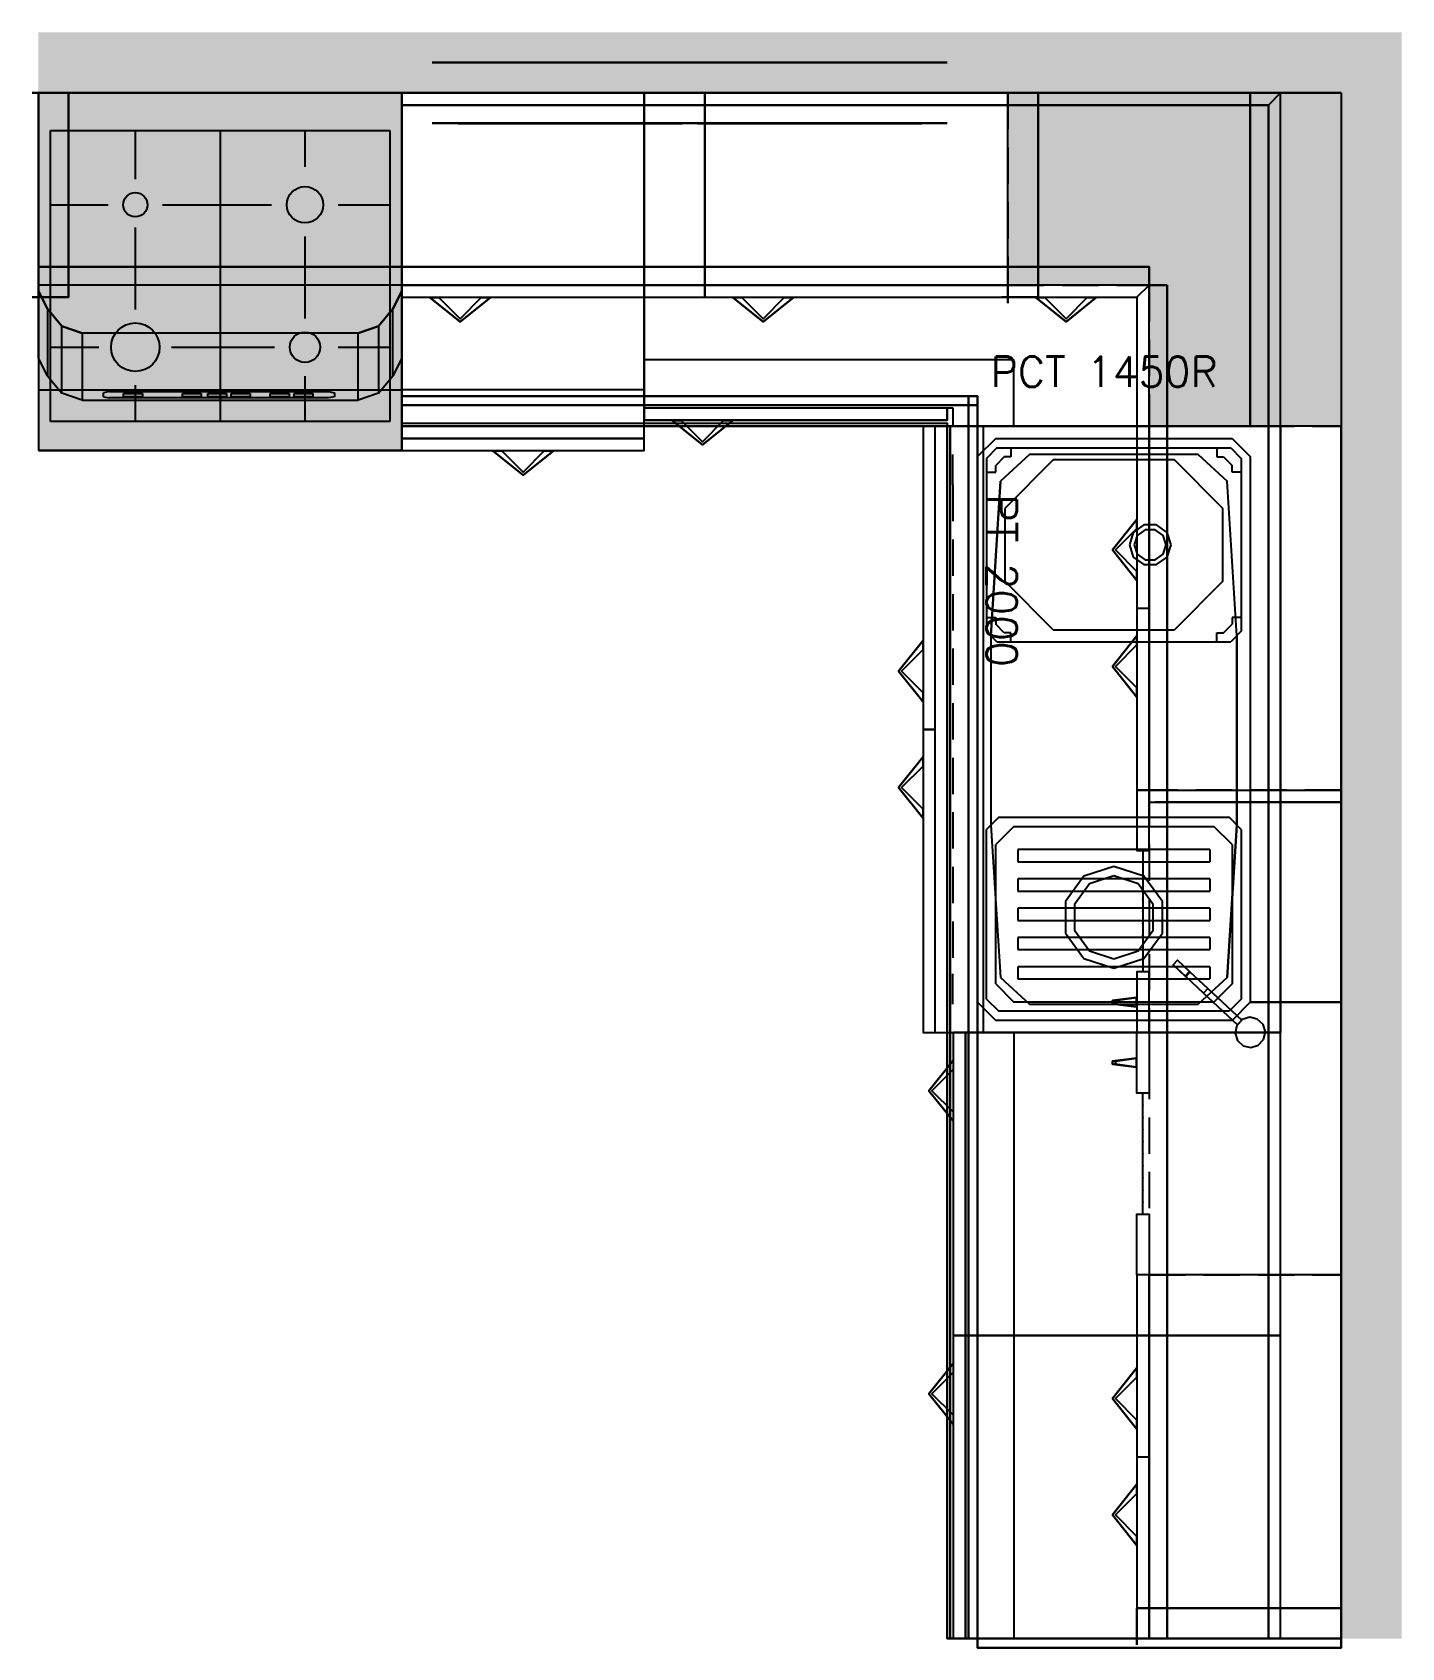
# Model space of a CAD drawing. Extents: x 2376 to 4636, y -7203 to -4538.
import ezdxf
from ezdxf.enums import TextEntityAlignment as Align

# ---------------------------------------------------------------- set-up
doc = ezdxf.new("R2010")
doc.units = 0
doc.header["$LTSCALE"] = 30
doc.header["$MEASUREMENT"] = 0
doc.linetypes.add('DASHED', pattern=[3, 2, -1])
doc.layers.get('0').update_dxf_attribs({"linetype": 'CONTINUOUS'})
for name, color, linetype in [('BASE', 4, 'CONTINUOUS'), ('ORANGE', 10, 'CONTINUOUS'), ('SCOVER', 7, 'DASHED'), ('SINK', 7, 'CONTINUOUS'), ('TCODE', 7, 'CONTINUOUS'), ('WALL', 3, 'CONTINUOUS'), ('WCOVER', 3, 'DASHED'), ('WT', 2, 'CONTINUOUS'), ('YIMA', 4, 'CONTINUOUS'), ('ZCYAN', 4, 'CONTINUOUS'), ('ZHANDLED', 1, 'CONTINUOUS'), ('ZHANDLEU', 1, 'CONTINUOUS'), ('ZMAGENTA', 6, 'CONTINUOUS'), ('ZRED', 1, 'CONTINUOUS'), ('ZWALL', 7, 'CONTINUOUS'), ('ZWINDOW', 12, 'CONTINUOUS')]:
    doc.layers.add(name, color=color, linetype=linetype)
doc.styles.add('DTXT5', font='SIMPLEX', dxfattribs={"height": 50})

# ---------------------------------------------------------------- blocks, each defined once
blk = doc.blocks.new('XP06085F')
at = {"layer": 'BASE'}
for p, q in [((0, 0), (0, -490)), ((600, -490), (600, 0)), ((0, -490), (600, -490))]:
    blk.add_line(p, q, dxfattribs=at)
at = {"layer": 'BASE', "color": 2}
for p, q in [((0, 0, 160), (0, -590, 160)), ((600, -590, 160), (600, 0, 160)), ((0, -590, 160), (600, -590, 160))]:
    blk.add_line(p, q, dxfattribs=at)
at = {"layer": 'BASE', "extrusion": (0, -1, -1.83772e-16)}
for p, q in [((600, -590, 650), (0, -590, 650)), ((600, -590, 710), (0, -590, 710)), ((100, -590, 260), (100, -590, 560)), ((500, -590, 260), (100, -590, 260)), ((100, -590, 560), (500, -590, 560)), ((500, -590, 560), (500, -590, 260))]:
    blk.add_line(p, q, dxfattribs=at)
at = {"layer": 'BASE', "extrusion": (-1.89478e-16, -1, 0)}
for p, q in [((0, -590, 820), (0, -590, 770)), ((600, -590, 820), (600, -590, 770))]:
    blk.add_line(p, q, dxfattribs=at)
at = {"layer": 'BASE', "color": 2, "extrusion": (-1.08027e-16, 0.911108, 0.412168)}
blk.add_trace([(-600, 1386.8, 323), (-600, 786.8, 323), (0, 1386.8, 323), (0, 786.8, 323)], dxfattribs=at)
at = {"layer": 'BASE', "extrusion": (0, -1, -1.83772e-16)}
blk.add_trace([(40, 690, 590), (40, 670, 590), (560, 690, 590), (560, 670, 590)], dxfattribs=at)
at = {"layer": 'ORANGE'}
for p, q in [((20, -542, 850), (20, -62, 850)), ((20, -62, 850), (580, -62, 850)), ((160, -62, 850), (160, -142, 850)), ((300, -62, 850), (300, -542, 850)), ((440, -62, 850), (440, -122, 850)), ((580, -62, 850), (580, -542, 850)), ((20, -184.5, 850), (115, -184.5, 850)), ((205, -184.5, 850), (385, -184.5, 850)), ((495, -184.5, 850), (580, -184.5, 850)), ((160, -222, 850), (160, -357, 850)), ((440, -237, 850), (440, -372, 850)), ((20, -419.5, 850), (100, -419.5, 850)), ((220, -419.5, 850), (390, -419.5, 850)), ((495, -419.5, 850), (580, -419.5, 850)), ((440, -467, 850), (440, -542, 850)), ((160, -482, 850), (160, -542, 850)), ((580, -542, 850), (20, -542, 850))]:
    blk.add_line(p, q, dxfattribs=at)
at = {"layer": 'ORANGE', "color": 7, "extrusion": (0, -1, 0), "elevation": 590}
for points in [[(85.7, 795), (68, 787.7), (60.7, 770), (68, 752.3), (85.7, 745), (103.4, 752.3), (110.7, 770), (103.4, 787.7)], [(171.4, 795), (153.8, 787.7), (146.4, 770), (153.8, 752.3), (171.4, 745), (189.1, 752.3), (196.4, 770), (189.1, 787.7)], [(257.1, 795), (239.5, 787.7), (232.1, 770), (239.5, 752.3), (257.1, 745), (274.8, 752.3), (282.1, 770), (274.8, 787.7)], [(342.9, 795), (325.2, 787.7), (317.9, 770), (325.2, 752.3), (342.9, 745), (360.5, 752.3), (367.9, 770), (360.5, 787.7)], [(428.6, 795), (410.9, 787.7), (403.6, 770), (410.9, 752.3), (428.6, 745), (446.2, 752.3), (453.6, 770), (446.2, 787.7)], [(514.3, 795), (496.6, 787.7), (489.3, 770), (496.6, 752.3), (514.3, 745), (532, 752.3), (539.3, 770), (532, 787.7)]]:
    blk.add_lwpolyline(points, close=True, dxfattribs=at)
at = {"layer": 'ORANGE'}
for centre, radius in [((440, -184.5, 850), 30), ((160, -184.5, 850), 20), ((160, -419.5, 850), 40), ((440, -419.5, 850), 25)]:
    blk.add_circle(centre, radius, dxfattribs=at)
at = {"layer": 'WT', "color": 4}
blk.add_trace([(600, -590, 820), (600, 0, 820), (0, -590, 820), (0, 0, 820)], dxfattribs=at)
blk = doc.blocks.new('ZWINDOW')
for p, q in [((0.05, -1.01, 0.95), (0.05, -1.01, 0.05)), ((0.4851, -1.01, 0.95), (0.05, -1.01, 0.95)), ((0.05, -1.01, 0.05), (0.05, -1.01, 0.95)), ((0.95, -1.01, 0.95), (0.5149, -1.01, 0.95)), ((0.95, -1.01, 0.05), (0.95, -1.01, 0.95))]:
    blk.add_line(p, q)
at = {"extrusion": (0, -1, 0)}
for p, q in [((0.4851, -1.01, 0.05), (0.05, -1.01, 0.05)), ((0.4851, -1.01, 0.95), (0.05, -1.01, 0.95)), ((0.4851, -1.01, 0.15), (0.05, -1.01, 0.15)), ((0.4851, -1.01, 0.25), (0.05, -1.01, 0.25)), ((0.4851, -1.01, 0.35), (0.05, -1.01, 0.35)), ((0.4851, -1.01, 0.45), (0.05, -1.01, 0.45)), ((0.4851, -1.01, 0.55), (0.05, -1.01, 0.55)), ((0.4851, -1.01, 0.65), (0.05, -1.01, 0.65)), ((0.4851, -1.01, 0.75), (0.05, -1.01, 0.75)), ((0.4851, -1.01, 0.85), (0.05, -1.01, 0.85)), ((0.4851, -1.01, 0.95), (0.05, -1.01, 0.95)), ((0.2676, -1.01, 0.05), (0.2676, -1.01, 0.95)), ((0.4851, -1.01, 0.95), (0.4851, -1.01, 0.05)), ((0.95, -1.01, 0.05), (0.5149, -1.01, 0.05)), ((0.5149, -1.01, 0.95), (0.5149, -1.01, 0.05)), ((0.95, -1.01, 0.95), (0.5149, -1.01, 0.95)), ((0.95, -1.01, 0.15), (0.5149, -1.01, 0.15)), ((0.95, -1.01, 0.25), (0.5149, -1.01, 0.25)), ((0.95, -1.01, 0.35), (0.5149, -1.01, 0.35)), ((0.95, -1.01, 0.45), (0.5149, -1.01, 0.45)), ((0.95, -1.01, 0.55), (0.5149, -1.01, 0.55)), ((0.95, -1.01, 0.65), (0.5149, -1.01, 0.65)), ((0.95, -1.01, 0.75), (0.5149, -1.01, 0.75)), ((0.95, -1.01, 0.85), (0.5149, -1.01, 0.85)), ((0.95, -1.01, 0.95), (0.5149, -1.01, 0.95)), ((0.7324, -1.01, 0.05), (0.7324, -1.01, 0.95))]:
    blk.add_line(p, q, dxfattribs=at)
at = {"layer": 'ZWINDOW', "extrusion": (0, -1, 0)}
for p, q in [((0, -1, 1), (1, -1, 1)), ((1, -1), (0, -1)), ((0, -1), (0, -1, 1)), ((0.025, -1, 0.975), (0.975, -1, 0.975)), ((0.975, -1, 0.025), (0.025, -1, 0.025)), ((0.025, -1, 0.025), (0.025, -1, 0.975)), ((0.975, -1, 0.975), (0.975, -1, 0.025)), ((1, -1, 1), (1, -1))]:
    blk.add_line(p, q, dxfattribs=at)
at = {"layer": 'ZWINDOW', "invisible_edges": 5}
for points in [[(0, 0, 1), (0.025, 0, 0.975), (0.975, 0, 0.975), (1, 0, 1)], [(0.025, 0, 0.975), (0, 0, 1), (0, 0), (0.025, 0, 0.025)], [(1, 0), (0.975, 0, 0.025), (0.025, 0, 0.025), (0, 0)], [(0.975, 0, 0.975), (1, 0, 1), (1, 0), (0.975, 0, 0.025)], [(0, -1, 1), (0.025, -1, 0.975), (0.975, -1, 0.975), (1, -1, 1)], [(1, -1), (0.975, -1, 0.025), (0.025, -1, 0.025), (0, -1)], [(0.025, -1, 0.975), (0, -1, 1), (0, -1), (0.025, -1, 0.025)], [(0.975, -1, 0.975), (1, -1, 1), (1, -1), (0.975, -1, 0.025)]]:
    blk.add_3dface(points, dxfattribs=at)
blk = doc.blocks.new('FMS')
at = {"layer": 'WT'}
blk.add_line((0, 0), (1, 0), dxfattribs=at)
at = {"layer": 'WT', "extrusion": (1, -8.46092e-15, -1.83718e-16)}
for p, q in [((0, 0, 25), (0, -143, 25)), ((0, -143, 25), (0, -150, 18)), ((0, -150, 7), (0, -143)), ((0, -150, 18), (0, -150, 7))]:
    blk.add_line(p, q, dxfattribs=at)
at = {"layer": 'WT'}
for points, invisible_edges in [([(0, 0, 25), (0, -143, 25), (0, -143), (0, 0)], 2), ([(1, 0, 25), (1, -143, 25), (1, -143), (1, 0)], 2), ([(0, -150, 18), (0, -150, 7), (0, -143), (0, -143, 25)], 4), ([(1, -150, 18), (1, -150, 7), (1, -143), (1, -143, 25)], 4)]:
    blk.add_3dface(points, dxfattribs=dict(at, invisible_edges=invisible_edges))
blk = doc.blocks.new('PT200')
at = {"layer": 'WT', "extrusion": (1, 0, 0)}
blk.add_line((0, -520, -10), (0, -520), dxfattribs=at)
at = {"layer": 'WT'}
blk.add_line((2000, -520), (2000, -520, -10), dxfattribs=at)
for points, invisible_edges in [([(0, -520), (0, 0), (0, -20, 30), (0, -545, 30)], 10), ([(0, 0, 120), (0, -20, 120), (0, -20, 30), (0, 0)], 4), ([(2000, 0, 120), (2000, -20, 120), (2000, -20, 30), (2000, 0)], 4), ([(2000, -520), (2000, 0), (2000, -20, 30), (2000, -545, 30)], 10), ([(0, -550, 25), (0, -545, 30), (0, -520), (0, -550, 25)], 15), ([(0, -520), (0, -520, -10), (0, -550, -10), (0, -550, 25)], 8), ([(300, -550, 25), (300, -545, 30), (300, -520), (300, -550, 25)], 15), ([(2000, -520), (2000, -520, -10), (2000, -550, -10), (2000, -550, 25)], 8)]:
    blk.add_3dface(points, dxfattribs=dict(at, invisible_edges=invisible_edges))
for points in [[(0, 0, 120), (0, -20, 120), (2000, -20, 120), (2000, 0, 120)], [(0, -20, 120), (0, -20, 30), (2000, -20, 30), (2000, -20, 120)], [(0, -20, 30), (0, -545, 30), (2000, -545, 30), (2000, -20, 30)], [(0, -545, 30), (0, -550, 25), (2000, -550, 25), (2000, -545, 30)], [(0, -550, 25), (0, -550, -10), (2000, -550, -10), (2000, -550, 25)]]:
    blk.add_3dface(points, dxfattribs=at)
at = {"layer": 'TCODE', "style": 'DTXT5'}
blk.add_text('PT 2000', height=50, dxfattribs=at).set_placement((254.8, -485), align=Align.CENTER)
blk = doc.blocks.new('PL240')
at = {"layer": 'ZRED'}
for points in [[(0, 0), (0, -15), (0, -15, 150), (0, 0, 150)], [(0, 0), (0, 0, 150), (1, 0, 150), (1, 0)], [(1, 0), (1, -15), (1, -15, 150), (1, 0, 150)], [(0, -15), (0, -15, 150), (1, -15, 150), (1, -15)]]:
    blk.add_3dface(points, dxfattribs=at)
blk = doc.blocks.new('ZHANDLED')
at = {"layer": 'ZHANDLED'}
for p, q in [((-50, -0.5, -7.5), (-35, -0.5, -7.5)), ((35, -0.5, -7.5), (50, -0.5, -7.5))]:
    blk.add_line(p, q, dxfattribs=at)
for points in [[(-50, -0.5, 7.5), (0, -40.5, 2.5), (0, -40.5, -2.5), (-50, -0.5, -7.5)], [(-35, -0.5, 7.5), (0, -35.5, 2.5), (0, -35.5, -2.5), (-35, -0.5, -7.5)], [(0, -40.5, 2.5), (50, -0.5, 7.5), (50, -0.5, -7.5), (0, -40.5, -2.5)], [(0, -35.5, 2.5), (35, -0.5, 7.5), (35, -0.5, -7.5), (0, -35.5, -2.5)]]:
    blk.add_3dface(points, dxfattribs=at)
blk = doc.blocks.new('BT05085R')
at = {"layer": 'BASE'}
for p, q in [((0, 0), (0, -440)), ((0, 0, 160), (0, -520, 160)), ((500, 0, 820), (0, 0, 820)), ((500, -440), (500, 0)), ((500, -520, 160), (500, 0, 160)), ((0, -440), (500, -440)), ((0, -520, 160), (500, -520, 160)), ((0, -520, 160), (0, -540, 160)), ((500, -520, 160), (0, -520, 160)), ((500, -540, 160), (500, -520, 160)), ((0, -540, 160), (500, -540, 160))]:
    blk.add_line(p, q, dxfattribs=at)
blk.add_3dface([(0, -520, 800), (0, -540, 800), (500, -540, 800), (500, -520, 800)], dxfattribs=at)
at = {"layer": 'YIMA'}
for p, q in [((0, -520, 672), (0, -540, 672)), ((500, -540, 672), (500, -520, 672)), ((0, -540, 672), (500, -540, 672))]:
    blk.add_line(p, q, dxfattribs=at)
at = {"layer": 'BASE'}
blk.add_blockref('ZHANDLED', (96, -540, 764), dxfattribs=at)
blk = doc.blocks.new('BS10085')
at = {"layer": 'BASE'}
for p, q in [((0, 0, 160), (0, -570, 160)), ((0, -490), (0, 0)), ((0, 0), (1000, 0)), ((1000, -570, 160), (1000, 0, 160)), ((1000, 0), (1000, -490)), ((1000, -490), (0, -490)), ((1000, -570, 160), (0, -570, 160)), ((0, -570, 160), (0, -590, 160)), ((1000, -590, 160), (1000, -570, 160)), ((0, -590, 160), (500, -590, 160)), ((500, -590, 160), (1000, -590, 160))]:
    blk.add_line(p, q, dxfattribs=at)
for points in [[(0, -570, 800), (0, -590, 800), (500, -590, 800), (500, -570, 800)], [(500, -570, 800), (500, -590, 800), (1000, -590, 800), (1000, -570, 800)]]:
    blk.add_3dface(points, dxfattribs=at)
at = {"layer": 'YIMA'}
for p, q in [((0, -570, 672), (0, -590, 672)), ((1000, -590, 672), (1000, -570, 672)), ((0, -590, 672), (1000, -590, 672))]:
    blk.add_line(p, q, dxfattribs=at)
at = {"layer": 'BASE'}
for p in [(404, -590, 764), (596, -590, 764)]:
    blk.add_blockref('ZHANDLED', p, dxfattribs=at)
blk = doc.blocks.new('BD04085')
at = {"layer": 'BASE'}
for p, q in [((0, -490), (0, 0)), ((0, 0, 160), (0, -570, 160)), ((0, 0, 820), (400, 0, 820)), ((400, 0), (400, -490)), ((400, -570, 160), (400, 0, 160)), ((400, -490), (0, -490)), ((0, -570, 160), (400, -570, 160)), ((0, -570, 160), (0, -590, 160)), ((0, -570, 416), (0, -590, 416)), ((0, -570, 544), (0, -590, 544)), ((0, -570, 672), (0, -590, 672)), ((400, -590, 160), (400, -570, 160)), ((400, -590, 416), (400, -570, 416)), ((400, -590, 544), (400, -570, 544)), ((400, -590, 672), (400, -570, 672)), ((0, -590, 160), (400, -590, 160)), ((0, -590, 416), (400, -590, 416)), ((0, -590, 544), (400, -590, 544)), ((0, -590, 672), (400, -590, 672))]:
    blk.add_line(p, q, dxfattribs=at)
blk.add_3dface([(0, -570, 800), (0, -590, 800), (400, -590, 800), (400, -570, 800)], dxfattribs=at)
for p in [(200, -590, 764), (200, -590, 636), (200, -590, 508), (200, -590, 380)]:
    blk.add_blockref('ZHANDLED', p, dxfattribs=at)
blk = doc.blocks.new('BC10585R')
at = {"layer": 'BASE'}
for p, q in [((0, -440), (0, 0)), ((0, 0, 820), (0, -520, 820)), ((0, 0, 820), (1000, 0, 820)), ((1000, 0), (0, 0)), ((1000, 0, 820), (1000, -550, 820)), ((1000, -550), (1000, 0)), ((0, -440), (610, -440)), ((610, -550), (610, -440)), ((510, -520, 820), (0, -520, 820)), ((0, -540, 160), (0, -520, 160)), ((500, -520, 160), (500, -540, 160)), ((500, -540, 160), (0, -540, 160)), ((510, -550, 160), (610, -550, 160)), ((510, -550, 820), (1000, -550, 820)), ((610, -550), (1000, -550)), ((1000, -550), (1000, -550, 820))]:
    blk.add_line(p, q, dxfattribs=at)
at = {"layer": 'BASE', "color": 4}
blk.add_line((510, -550, 820), (510, -520, 820), dxfattribs=at)
at = {"layer": 'BASE'}
blk.add_3dface([(0, -520, 800), (0, -540, 800), (500, -540, 800), (500, -520, 800)], dxfattribs=at)
at = {"layer": 'YIMA'}
for p, q in [((0, -520, 672), (0, -540, 672)), ((0, -540, 672), (500, -540, 672))]:
    blk.add_line(p, q, dxfattribs=at)
at = {"layer": 'BASE'}
blk.add_blockref('ZHANDLED', (96, -540, 764), dxfattribs=at)
blk = doc.blocks.new('ISD9745')
at = {"layer": 'SCOVER'}
for p, q in [((46.7, -541, -155), (46.7, -541, -55)), ((96.7, -541, -205), (903.3, -541, -205)), ((953.3, -541, -155), (953.3, -541, -55))]:
    blk.add_line(p, q, dxfattribs=at)
at = {"layer": 'SCOVER', "extrusion": (0, 1, 0)}
for centre, start, end in [((-96.7, -155, -541), 270, 0), ((-903.3, -155, -541), 180, 270)]:
    blk.add_arc(centre, 50, start, end, dxfattribs=at)
at = {"layer": 'SINK'}
for p, q in [((20, -80), (50, -50)), ((50, -50), (950, -50)), ((950, -50), (980, -80)), ((35.5, -81.8), (53, -65)), ((53, -65), (337.9, -65)), ((75.5, -65), (75.5, -80)), ((345.4, -72.2, -4), (90.6, -87.8, -4)), ((345.4, -72.2, -205), (90.6, -87.8, -205)), ((315.5, -65), (315.5, -80)), ((337.9, -65), (355.5, -81.8)), ((345.4, -72.2), (657.8, -72.2)), ((657.8, -72.2, -205), (345.4, -72.2, -205)), ((345.4, -72.2), (345.4, -72.2, -205)), ((665, -65), (645, -85)), ((657.8, -72.2, -4), (909.4, -87.8, -4)), ((909.4, -87.8, -205), (657.8, -72.2, -205)), ((657.8, -72.2), (657.8, -72.2, -205)), ((665, -65), (945, -65)), ((945, -65), (965, -85)), ((20, -470), (20, -80)), ((35.5, -468.2), (35.5, -81.8)), ((35.5, -105), (50.5, -105)), ((46.7, -136, -4), (90.6, -87.8, -4)), ((46.7, -136, -205), (90.6, -87.8, -205)), ((50.5, -94), (64.5, -80)), ((50.5, -105), (50.5, -94)), ((55.5, -175), (135.5, -95)), ((135.5, -95, -150), (55.5, -175, -150)), ((75.5, -80), (64.5, -80)), ((90.6, -87.8, -4), (90.6, -87.8, -205)), ((255.5, -95), (135.5, -95)), ((255.5, -95, -150), (135.5, -95, -150)), ((135.5, -95, -150), (135.5, -95)), ((255.5, -95, -150), (335.5, -175, -150)), ((255.5, -95), (335.5, -175)), ((255.5, -95, -150), (255.5, -95)), ((315.5, -80), (326.5, -80)), ((340.5, -94), (326.5, -80)), ((340.5, -105), (340.5, -94)), ((355.5, -105), (340.5, -105)), ((355.5, -468.2), (355.5, -81.8)), ((645, -465), (645, -85)), ((690, -80), (660, -110)), ((690, -80), (920, -80)), ((909.4, -87.8, -4), (953.3, -136, -4)), ((909.4, -87.8, -205), (953.3, -136, -205)), ((920, -80), (950, -110)), ((965, -85), (965, -465)), ((980, -80), (980, -470)), ((660, -440), (660, -110)), ((698.3, -116.5), (698.3, -433.5)), ((698.3, -116.5), (718.3, -116.5)), ((718.3, -433.5), (718.3, -116.5)), ((746.7, -116.5), (746.7, -433.5)), ((746.7, -116.5), (766.7, -116.5)), ((766.7, -433.5), (766.7, -116.5)), ((795, -116.5), (795, -433.5)), ((795, -116.5), (815, -116.5)), ((815, -433.5), (815, -116.5)), ((843.3, -116.5), (843.3, -433.5)), ((843.3, -116.5), (863.3, -116.5)), ((863.3, -433.5), (863.3, -116.5)), ((891.7, -116.5), (891.7, -433.5)), ((891.7, -116.5), (911.7, -116.5)), ((911.7, -433.5), (911.7, -116.5)), ((950, -110), (950, -440)), ((46.7, -136, -4), (46.7, -414, -4)), ((46.7, -136, -205), (46.7, -414, -205)), ((46.7, -136, -4), (46.7, -136, -205)), ((953.3, -414, -4), (953.3, -136, -4)), ((953.3, -414, -205), (953.3, -136, -205)), ((953.3, -136, -4), (953.3, -136, -205)), ((55.5, -175), (55.5, -375)), ((55.5, -175, -150), (55.5, -375, -150)), ((55.5, -175, -150), (55.5, -175)), ((195.5, -180.6, -150), (175.2, -187.1, -150)), ((215.7, -187.1, -150), (195.5, -180.6, -150)), ((335.5, -375), (335.5, -175)), ((335.5, -375, -150), (335.5, -175, -150)), ((335.5, -175, -150), (335.5, -175)), ((175.2, -187.1, -150), (162.7, -204.4, -150)), ((162.7, -204.4, -150), (162.7, -225.6, -150)), ((180, -193.7, -150), (170.5, -206.9, -150)), ((170.5, -206.9, -150), (170.5, -223.1, -150)), ((195.5, -188.7, -150), (180, -193.7, -150)), ((210.9, -193.7, -150), (195.5, -188.7, -150)), ((220.5, -206.9, -150), (210.9, -193.7, -150)), ((228.2, -204.4, -150), (215.7, -187.1, -150)), ((220.5, -223.1, -150), (220.5, -206.9, -150)), ((228.2, -225.6, -150), (228.2, -204.4, -150)), ((784, -195, -205), (741.9, -225.6, -205)), ((788.9, -210, -205), (754.7, -234.8, -205)), ((836, -195, -205), (784, -195, -205)), ((831.1, -210, -205), (788.9, -210, -205)), ((865.3, -234.8, -205), (831.1, -210, -205)), ((878.1, -225.6, -205), (836, -195, -205)), ((162.7, -225.6, -150), (175.2, -242.9, -150)), ((170.5, -223.1, -150), (180, -236.3, -150)), ((180, -236.3, -150), (195.5, -241.3, -150)), ((195.5, -241.3, -150), (210.9, -236.3, -150)), ((210.9, -236.3, -150), (220.5, -223.1, -150)), ((215.7, -242.9, -150), (228.2, -225.6, -150)), ((741.9, -225.6, -205), (725.9, -275, -205)), ((754.7, -234.8, -205), (741.7, -275, -205)), ((878.3, -275, -205), (865.3, -234.8, -205)), ((894.1, -275, -205), (878.1, -225.6, -205)), ((175.2, -242.9, -150), (195.5, -249.4, -150)), ((195.5, -249.4, -150), (215.7, -242.9, -150)), ((725.9, -275, -205), (741.9, -324.4, -205)), ((741.7, -275, -205), (754.7, -315.2, -205)), ((865.3, -315.2, -205), (878.3, -275, -205)), ((878.1, -324.4, -205), (894.1, -275, -205)), ((754.7, -315.2, -205), (788.9, -340, -205)), ((831.1, -340, -205), (865.3, -315.2, -205)), ((741.9, -324.4, -205), (784, -355, -205)), ((788.9, -340, -205), (831.1, -340, -205)), ((836, -355, -205), (878.1, -324.4, -205)), ((784, -355, -205), (836, -355, -205)), ((55.5, -375), (135.5, -455)), ((55.5, -375, -150), (135.5, -455, -150)), ((55.5, -375, -150), (55.5, -375)), ((255.5, -455, -150), (335.5, -375, -150)), ((255.5, -455), (335.5, -375)), ((335.5, -375, -150), (335.5, -375)), ((46.7, -414, -4), (90.6, -462.2, -4)), ((46.7, -414, -205), (90.6, -462.2, -205)), ((46.7, -414, -4), (46.7, -414, -205)), ((909.4, -462.2, -205), (953.3, -414, -205)), ((909.4, -462.2, -4), (953.3, -414, -4)), ((953.3, -414, -4), (953.3, -414, -205)), ((35.5, -445), (50.5, -445)), ((50.5, -445), (50.5, -456)), ((355.5, -445), (340.5, -445)), ((340.5, -445), (340.5, -456)), ((660, -440), (690, -470)), ((698.3, -433.5), (718.3, -433.5)), ((746.7, -433.5), (766.7, -433.5)), ((795, -433.5), (815, -433.5)), ((843.3, -433.5), (863.3, -433.5)), ((891.7, -433.5), (911.7, -433.5)), ((920, -470), (950, -440)), ((20, -470), (50, -500)), ((35.5, -468.2), (53, -485)), ((50.5, -456), (64.5, -470)), ((75.5, -470), (64.5, -470)), ((75.5, -485), (75.5, -470)), ((345.4, -477.8, -4), (90.6, -462.2, -4)), ((90.6, -462.2, -205), (345.4, -477.8, -205)), ((90.6, -462.2, -4), (90.6, -462.2, -205)), ((135.5, -455), (255.5, -455)), ((135.5, -455, -150), (255.5, -455, -150)), ((135.5, -455, -150), (135.5, -455)), ((255.5, -455, -150), (255.5, -455)), ((315.5, -485), (315.5, -470)), ((315.5, -470), (326.5, -470)), ((340.5, -456), (326.5, -470)), ((355.5, -468.2), (337.9, -485)), ((345.4, -477.8), (657.8, -477.8)), ((345.4, -477.8, -205), (657.8, -477.8, -205)), ((345.4, -477.8), (345.4, -477.8, -205)), ((645, -465), (665, -485)), ((657.8, -477.8, -4), (909.4, -462.2, -4)), ((657.8, -477.8, -205), (909.4, -462.2, -205)), ((657.8, -477.8), (657.8, -477.8, -205)), ((920, -470), (690, -470)), ((909.4, -462.2, -4), (909.4, -462.2, -205)), ((945, -485), (965, -465)), ((950, -500), (980, -470)), ((950, -500), (50, -500)), ((53, -485), (337.9, -485)), ((945, -485), (665, -485))]:
    blk.add_line(p, q, dxfattribs=at)
blk = doc.blocks.new('PC145R')
at = {"layer": 'WT'}
for p, q in [((0, -20), (0, -520)), ((0, -520), (0, -520, -10)), ((900, -550), (1430, -550))]:
    blk.add_line(p, q, dxfattribs=at)
for points in [[(0, 0, 120), (0, -20, 120), (1430, -20, 120), (1450, 0, 120)], [(0, 0, 120), (0, -20, 120), (0, -20), (0, 0)], [(0, -20, 120), (0, -20, 30), (1430, -20, 30), (1430, -20, 120)], [(1450, 0, 120), (1430, -20, 120), (1430, -550, 120), (1450, -550, 120)], [(1430, -20, 120), (1430, -20, 30), (1430, -550, 30), (1430, -550, 120)], [(0, -550, 25), (0, -545, 30), (900, -545, 30), (900, -550, 25)], [(0, -550, 25), (900, -550, 25), (900, -550, -10), (0, -550, -10)], [(1430, -550, 120), (1430, -550), (1450, -550), (1450, -550, 120)]]:
    blk.add_3dface(points, dxfattribs=at)
for points, invisible_edges in [([(1430, -20, 30), (0, -20, 30), (0, -545, 30), (900, -545, 30)], 8), ([(900, -545, 30), (900, -550, 30), (1430, -550, 30), (1430, -20, 30)], 8), ([(0, -520, -10), (0, -550, -10), (0, -550, 25), (0, -545, 30)], 8), ([(0, -550, 25), (0, -545, 30), (0, -520, 30), (0, -520, -10)], 12)]:
    blk.add_3dface(points, dxfattribs=dict(at, invisible_edges=invisible_edges))
at = {"layer": 'TCODE', "style": 'DTXT5'}
blk.add_text('PCT 1450R', height=50, dxfattribs=at).set_placement((1159, -460), align=Align.MIDDLE)
blk = doc.blocks.new('ZSUDO2')
at = {"layer": 'ZMAGENTA', "extrusion": (-1, 0, -6.83214e-16)}
for p, q in [((-5.2, -24.1, 50), (-5.2, -100.8, 114.3)), ((-5.2, -24.1, 40), (-5.2, -100.8, 104.3)), ((5.2, -24.1, 50), (5.2, -100.8, 114.3)), ((5.2, -24.1, 40), (5.2, -100.8, 104.3)), ((-5.2, -100.8, 114.3), (-5.2, -140.8, 114.3)), ((-5.2, -100.8, 104.3), (-5.2, -140.8, 104.3)), ((5.2, -100.8, 114.3), (5.2, -140.8, 114.3)), ((5.2, -100.8, 104.3), (5.2, -140.8, 104.3))]:
    blk.add_line(p, q, dxfattribs=at)
at = {"layer": 'ZMAGENTA', "extrusion": (1, -6.01523e-16, -2.5676e-62)}
for p, q in [((-5.2, -140.8, 114.3), (-5.2, -169, 86)), ((-5.2, -142, 86), (-5.2, -140.8, 104.3)), ((-5.2, -169, 86), (-5.2, -142, 86)), ((5.2, -140.8, 114.3), (5.2, -169, 86)), ((5.2, -142, 86), (5.2, -140.8, 104.3)), ((5.2, -169, 86), (5.2, -142, 86))]:
    blk.add_line(p, q, dxfattribs=at)
at = {"layer": 'ZMAGENTA'}
blk.add_lwpolyline([(-6.5, 24.1), (-17.7, 17.7), (-24.1, 6.5), (-24.1, -6.5), (-17.7, -17.7), (-6.5, -24.1), (6.5, -24.1), (17.7, -17.7), (24.1, -6.5), (24.1, 6.5), (17.7, 17.7), (6.5, 24.1)], close=True, dxfattribs=at)
at = {"layer": 'ZMAGENTA', "elevation": 50}
blk.add_lwpolyline([(-6.5, 24.1), (-17.7, 17.7), (-24.1, 6.5), (-24.1, -6.5), (-17.7, -17.7), (-6.5, -24.1), (6.5, -24.1), (17.7, -17.7), (24.1, -6.5), (24.1, 6.5), (17.7, 17.7), (6.5, 24.1)], close=True, dxfattribs=at)
at = {"layer": 'ZMAGENTA'}
for points, invisible_edges in [([(-17.7, 17.7, 105), (-24.1, 6.5, 105), (-24.1, -6.5, 105), (-17.7, -17.7, 105)], 8), ([(-17.7, -17.7, 105), (-6.5, -24.1, 105), (-6.5, 24.1, 105), (-17.7, 17.7, 105)], 10), ([(-6.5, -24.1, 105), (6.5, -24.1, 105), (6.5, 24.1, 105), (-6.5, 24.1, 105)], 10), ([(6.5, -24.1, 105), (17.7, -17.7, 105), (17.7, 17.7, 105), (6.5, 24.1, 105)], 10), ([(17.7, 17.7, 105), (17.7, -17.7, 105), (24.1, -6.5, 105), (24.1, 6.5, 105)], 1)]:
    blk.add_3dface(points, dxfattribs=dict(at, invisible_edges=invisible_edges))
for points in [[(-5.2, -100.8, 114.3), (-5.2, -24.1, 50), (-5.2, -24.1, 40), (-5.2, -100.8, 104.3)], [(-5.2, -100.8, 104.3), (-5.2, -24.1, 40), (5.2, -24.1, 40), (5.2, -100.8, 104.3)], [(5.2, -24.1, 50), (-5.2, -24.1, 50), (-5.2, -100.8, 114.3), (5.2, -100.8, 114.3)], [(5.2, -24.1, 50), (5.2, -24.1, 40), (5.2, -100.8, 104.3), (5.2, -100.8, 114.3)], [(-5.2, -140.8, 114.3), (-5.2, -100.8, 114.3), (5.2, -100.8, 114.3), (5.2, -140.8, 114.3)], [(-5.2, -140.8, 114.3), (-5.2, -100.8, 114.3), (-5.2, -100.8, 104.3), (-5.2, -140.8, 104.3)], [(-5.2, -100.8, 104.3), (5.2, -100.8, 104.3), (5.2, -140.8, 104.3), (-5.2, -140.8, 104.3)], [(5.2, -100.8, 104.3), (5.2, -100.8, 114.3), (5.2, -140.8, 114.3), (5.2, -140.8, 104.3)], [(-5.2, -169, 86), (-5.2, -140.8, 114.3), (5.2, -140.8, 114.3), (5.2, -169, 86)], [(-5.2, -140.8, 114.3), (-5.2, -140.8, 104.3), (-5.2, -142, 86), (-5.2, -169, 86)], [(-5.2, -169, 86), (5.2, -169, 86), (5.2, -142, 86), (-5.2, -142, 86)], [(5.2, -140.8, 114.3), (5.2, -140.8, 104.3), (5.2, -142, 86), (5.2, -169, 86)]]:
    blk.add_3dface(points, dxfattribs=at)
blk = doc.blocks.new('CR36')
at = {"layer": 'ZCYAN', "extrusion": (1, 0, -1.83772e-16)}
for p, q in [((0, 0, 36), (0, 50, 36)), ((0, 50), (0, 0)), ((0, 0, 36), (0, -10, 26)), ((0, -10, 10), (0, 0)), ((0, -10, 10), (0, -10, 26))]:
    blk.add_line(p, q, dxfattribs=at)
at = {"layer": 'ZCYAN'}
for points, invisible_edges in [([(0, 0, 36), (0, 0), (0, 50), (0, 50, 36)], 1), ([(1, 0, 36), (1, 0), (1, 50), (1, 50, 36)], 1), ([(0, 0, 36), (0, -10, 26), (0, -10, 10), (0, 0)], 8), ([(1, 0, 36), (1, -10, 26), (1, -10, 10), (1, 0)], 8)]:
    blk.add_3dface(points, dxfattribs=dict(at, invisible_edges=invisible_edges))
blk.add_3dface([(0, 50, 36), (1, 50, 36), (1, 50), (0, 50)], dxfattribs=at)
blk = doc.blocks.new('ZHANDLEU')
at = {"layer": 'ZHANDLEU'}
for p, q in [((-50, -0.5, -7.5), (-35, -0.5, -7.5)), ((35, -0.5, -7.5), (50, -0.5, -7.5))]:
    blk.add_line(p, q, dxfattribs=at)
for points in [[(-50, -0.5, 7.5), (0, -40.5, 2.5), (0, -40.5, -2.5), (-50, -0.5, -7.5)], [(-35, -0.5, 7.5), (0, -35.5, 2.5), (0, -35.5, -2.5), (-35, -0.5, -7.5)], [(0, -40.5, 2.5), (50, -0.5, 7.5), (50, -0.5, -7.5), (0, -40.5, -2.5)], [(0, -35.5, 2.5), (35, -0.5, 7.5), (35, -0.5, -7.5), (0, -35.5, -2.5)]]:
    blk.add_3dface(points, dxfattribs=at)
blk = doc.blocks.new('CB060XL')
at = {"layer": 'WALL'}
for p, q in [((0, 0), (0, -317)), ((0, 0, -896), (600, 0, -896)), ((600, -317), (600, 0)), ((0, -317), (0, -337)), ((300, -337), (300, -317)), ((600, -337), (600, -317)), ((0, -337), (600, -337)), ((300, -337, -896), (300, -337))]:
    blk.add_line(p, q, dxfattribs=at)
for points in [[(0, 0), (0, -317), (600, -317), (600, 0)], [(0, -317), (0, -337), (600, -337), (600, -317)]]:
    blk.add_3dface(points, dxfattribs=at)
at = {"layer": 'WCOVER'}
for p, q in [((0, 0), (0, -317)), ((600, -317), (600, 0)), ((0, -317), (600, -317))]:
    blk.add_line(p, q, dxfattribs=at)
at = {"layer": 'WALL'}
for p in [(204, -337, -860), (396, -337, -860)]:
    blk.add_blockref('ZHANDLEU', p, dxfattribs=at)
blk = doc.blocks.new('CL080XL')
at = {"layer": 'WALL', "extrusion": (0, -1, 0)}
for p, q in [((0, 0), (800, 0)), ((800, 0, -896), (0, 0, -896)), ((0, 0, -896), (0, 0)), ((20, 0, -20), (20, 0, -876)), ((780, 0, -20), (780, 0, -876)), ((800, 0), (800, 0, -896))]:
    blk.add_line(p, q, dxfattribs=at)
at = {"layer": 'WALL', "extrusion": (1, 1.24345e-16, 0)}
for p, q in [((20, -317, -20), (20, 0, -20)), ((20, 0, -230), (20, -307, -230)), ((20, -307, -250), (20, 0, -250)), ((20, 0, -460), (20, -307, -460)), ((20, -307, -480), (20, 0, -480)), ((20, -317, -876), (20, 0, -876)), ((20, -307, -710), (20, 0, -710)), ((20, 0, -690), (20, -307, -690)), ((20, -307, -230), (20, -307, -250)), ((20, -307, -460), (20, -307, -480)), ((20, -307, -690), (20, -307, -710)), ((20, -317), (20, -317, -20)), ((20, -317, -896), (20, -317, -876))]:
    blk.add_line(p, q, dxfattribs=at)
at = {"layer": 'WALL'}
for p, q in [((0, -317), (0, -337)), ((100, -337), (100, -317)), ((300, -317), (300, -337)), ((400, -337), (400, -317)), ((400, -337), (400, -317)), ((500, -317), (500, -337)), ((700, -337), (700, -317)), ((800, -317), (800, -337)), ((0, -337), (100, -337)), ((100, -327), (300, -327)), ((100, -327, -896), (300, -327, -896)), ((300, -337), (400, -337)), ((500, -337), (400, -337)), ((700, -327, -896), (500, -327, -896)), ((700, -327), (500, -327)), ((800, -337), (700, -337))]:
    blk.add_line(p, q, dxfattribs=at)
for p in [(120, -327), (140, -327), (160, -327), (180, -327), (200, -327), (220, -327), (240, -327), (260, -327), (280, -327), (520, -327), (540, -327), (560, -327), (580, -327), (600, -327), (620, -327), (640, -327), (660, -327), (680, -327)]:
    blk.add_point(p, dxfattribs=at)
for points in [[(0, 0), (800, 0), (800, 0, -896), (0, 0, -896)], [(0, -317), (0, -337), (100, -337), (100, -317)], [(300, -317), (300, -337), (400, -337), (400, -317)], [(500, -317), (500, -337), (400, -337), (400, -317)], [(800, -317), (800, -337), (700, -337), (700, -317)]]:
    blk.add_3dface(points, dxfattribs=at)
at = {"layer": 'WCOVER'}
for p, q in [((0, 0), (0, -317)), ((800, -317), (800, 0)), ((0, -317), (800, -317))]:
    blk.add_line(p, q, dxfattribs=at)
at = {"extrusion": (1, 0, 0), "rotation": 270}
for p in [(-337, -818, 350), (-337, -818, 450)]:
    blk.add_blockref('ZHANDLEU', p, dxfattribs=at)
blk = doc.blocks.new('CH060MMH')
at = {"layer": 'WALL'}
for p, q in [((0, -317, -600), (0, 0, -600)), ((600, 0, -600), (0, 0, -600)), ((600, -317, -600), (600, 0, -600))]:
    blk.add_line(p, q, dxfattribs=at)
at = {"layer": 'WALL', "extrusion": (0, -0.98343, 0.181289)}
for p, q in [((117.3, -492.8, -523.1), (107.3, -494.6, -533)), ((107.3, -501.3, -569), (107.3, -494.6, -533)), ((107.3, -501.3, -569), (117.3, -503.1, -578.9)), ((117.3, -492.8, -523.1), (478.7, -492.8, -523.1)), ((478.7, -503.1, -578.9), (117.3, -503.1, -578.9)), ((140.8, -496, -540.4), (171.8, -496, -540.4)), ((140.8, -501.6, -570.7), (140.8, -496, -540.4)), ((171.8, -501.6, -570.7), (140.8, -501.6, -570.7)), ((171.8, -496, -540.4), (171.8, -501.6, -570.7)), ((237.9, -501.6, -570.7), (237.9, -496, -540.4)), ((237.9, -496, -540.4), (268.8, -496, -540.4)), ((268.8, -501.6, -570.7), (237.9, -501.6, -570.7)), ((268.8, -496, -540.4), (268.8, -501.6, -570.7)), ((279.5, -501.6, -570.7), (279.5, -496, -540.4)), ((279.5, -496, -540.4), (310.4, -496, -540.4)), ((310.4, -501.6, -570.7), (279.5, -501.6, -570.7)), ((310.4, -496, -540.4), (310.4, -501.6, -570.7)), ((318.4, -501.6, -570.7), (318.4, -496, -540.4)), ((318.4, -496, -540.4), (349.4, -496, -540.4)), ((349.4, -501.6, -570.7), (318.4, -501.6, -570.7)), ((349.4, -496, -540.4), (349.4, -501.6, -570.7)), ((382.8, -501.6, -570.7), (382.8, -496, -540.4)), ((382.8, -496, -540.4), (413.7, -496, -540.4)), ((413.7, -501.6, -570.7), (382.8, -501.6, -570.7)), ((413.7, -496, -540.4), (413.7, -501.6, -570.7)), ((422.1, -501.6, -570.7), (422.1, -496, -540.4)), ((422.1, -496, -540.4), (453.1, -496, -540.4)), ((453.1, -501.6, -570.7), (422.1, -501.6, -570.7)), ((453.1, -496, -540.4), (453.1, -501.6, -570.7)), ((478.7, -492.8, -523.1), (488.7, -494.6, -533)), ((488.7, -501.3, -569), (478.7, -503.1, -578.9)), ((488.7, -494.6, -533), (488.7, -501.3, -569))]:
    blk.add_line(p, q, dxfattribs=at)
at = {"layer": 'WALL'}
for points, invisible_edges in [([(0, 0), (600, 0), (600, -317), (0, -317)], 4), ([(600, 0), (600, 0, -600), (600, -317, -600), (600, -317)], 8), ([(0, -317), (0, -327), (600, -327), (600, -317)], 2), ([(0, -327), (600, -327), (584.9, -355.9), (15.1, -355.9)], 5), ([(584.9, -355.9), (15.1, -355.9), (38.5, -384.6), (561.5, -384.6)], 5), ([(38.5, -384.6), (561.5, -384.6), (527.6, -396.4), (72.4, -396.4)], 5)]:
    blk.add_3dface(points, dxfattribs=dict(at, invisible_edges=invisible_edges))
for points in [[(0, -317), (0, -327), (0, -437.6, -600), (0, -317, -600)], [(600, -317), (600, -317, -600), (600, -437.6, -600), (600, -327)], [(15.1, -355.9), (15.1, -466.5, -600), (0, -437.6, -600), (0, -327)], [(600, -327), (600, -437.6, -600), (584.9, -466.5, -600), (584.9, -355.9)], [(38.5, -495.2, -600), (38.5, -384.6), (15.1, -355.9), (15.1, -466.5, -600)], [(584.9, -466.5, -600), (584.9, -355.9), (561.5, -384.6), (561.5, -495.2, -600)], [(72.4, -396.4), (72.4, -507, -600), (38.5, -495.2, -600), (38.5, -384.6)], [(527.6, -507, -600), (527.6, -396.4), (72.4, -396.4), (72.4, -507, -600)], [(561.5, -384.6), (561.5, -495.2, -600), (527.6, -507, -600), (527.6, -396.4)]]:
    blk.add_3dface(points, dxfattribs=at)
at = {"layer": 'WCOVER'}
for p, q in [((0, 0), (0, -317)), ((600, -317), (600, 0)), ((600, -317), (0, -317))]:
    blk.add_line(p, q, dxfattribs=at)
blk = doc.blocks.new('CB050SLR')
at = {"layer": 'WALL'}
for p, q in [((0, 0), (0, -317)), ((500, -317), (500, 0)), ((0, -317), (0, -337)), ((500, -337), (500, -317)), ((0, -337), (500, -337))]:
    blk.add_line(p, q, dxfattribs=at)
for points in [[(0, 0), (0, -317), (500, -317), (500, 0)], [(0, 0, -640), (0, -317, -640), (500, -317, -640), (500, 0, -640)], [(0, -317), (0, -337), (500, -337), (500, -317)]]:
    blk.add_3dface(points, dxfattribs=at)
at = {"layer": 'WCOVER'}
for p, q in [((0, 0), (0, -317)), ((500, -317), (500, 0)), ((0, -317), (500, -317))]:
    blk.add_line(p, q, dxfattribs=at)
at = {"layer": 'WALL'}
blk.add_blockref('ZHANDLEU', (96, -337, -604), dxfattribs=at)
blk = doc.blocks.new('CC055XL')
at = {"layer": 'WALL'}
for p, q in [((0, -550, -896), (0, 0, -896)), ((0, 0, -896), (550, 0, -896)), ((550, 0), (550, -317)), ((550, -337), (550, -317)), ((337, -550), (337, -337)), ((337, -337), (550, -337)), ((317, -550), (0, -550)), ((317, -550), (337, -550))]:
    blk.add_line(p, q, dxfattribs=at)
for points in [[(0, 0), (317, -317), (550, 0), (550, -317)], [(0, -550), (317, -550), (0, 0), (317, -317)]]:
    blk.add_trace(points, dxfattribs=at)
for points in [[(317, -550), (337, -550), (337, -337), (317, -317)], [(317, -317), (337, -337), (550, -337), (550, -317)]]:
    blk.add_3dface(points, dxfattribs=at)
at = {"layer": 'WCOVER'}
for p, q in [((550, -317), (550, 0)), ((317, -550), (317, -317)), ((317, -317), (550, -317)), ((0, -550), (317, -550))]:
    blk.add_line(p, q, dxfattribs=at)
at = {"rotation": 90}
blk.add_blockref('ZHANDLEU', (337, -454, -860), dxfattribs=at)

msp = doc.modelspace()

# ---------------------------------------------------------------- linework, layer by layer
at = {"layer": 'ZWALL'}
for points in [[(2385.7, -4538.2, 4458.5), (2385.7, -4638.2, 4458.5), (4635.7, -4538.2, 4458.5), (4535.7, -4638.2, 4458.5)], [(4635.7, -4538.2, 4458.5), (4535.7, -4638.2, 4458.5), (4635.7, -7188.2, 4458.5), (4535.7, -7188.2, 4458.5)]]:
    msp.add_trace(points, dxfattribs=at)

# ---------------------------------------------------------------- block references
at = {"xscale": 850, "yscale": 100, "zscale": 300}
msp.add_blockref('ZWINDOW', (3035.7, -4588.2, 5508.5), dxfattribs=at)
at = {"rotation": 270}
for name, p, xscale in [('CR36', (2385.7, -4638.2, 6666.5), 337), ('CR36', (3985.7, -4638.2, 5734.5), 337), ('FMS', (4535.7, -4638.2, 5398.5), 1500), ('CR36', (4198.7, -4955.2, 6666.5), 2233), ('CR36', (4198.7, -4955.2, 5734.5), 2233), ('CR36', (4198.7, -4955.2, 5734.5), 233), ('PL240', (3935.7, -5138.2, 4458.5), 2050), ('FMS', (4535.7, -6138.2, 5398.5), 1050)]:
    msp.add_blockref(name, p, dxfattribs=dict(at, xscale=xscale))
for name, p in [('XP06085F', (2385.7, -4638.2, 4458.5)), ('CH060MMH', (2385.7, -4638.2, 6666.5)), ('BD04085', (2985.7, -4638.2, 4458.5)), ('PC145R', (2985.7, -4638.2, 5278.5)), ('CB050SLR', (2985.7, -4638.2, 6666.5)), ('BC10585R', (3385.7, -4638.2, 4458.5)), ('CB050SLR', (3485.7, -4638.2, 6666.5))]:
    msp.add_blockref(name, p)
for name, p, rotation in [('CC055XL', (4535.7, -4638.2, 6666.5), 270), ('BS10085', (4435.7, -5188.2, 4458.5), 270), ('PT200', (4435.7, -5188.2, 5278.5), 270), ('CB060XL', (4535.7, -5188.2, 6666.5), 270), ('ISD9745', (4435.7, -5188.2, 5310.5), 270), ('CL080XL', (4535.7, -5788.2, 6666.5), 270), ('ZSUDO2', (4385.7, -6188.2, 5308.5), 226.974934010882), ('BT05085R', (4435.7, -6188.2, 4458.5), 270), ('CB060XL', (4535.7, -6588.2, 6666.5), 270), ('BT05085R', (4435.7, -6688.2, 4458.5), 270)]:
    msp.add_blockref(name, p, dxfattribs=dict(rotation=rotation))
for name, p, xscale in [('CR36', (2385.7, -4975.2, 6666.5), 1833), ('CR36', (2985.7, -4975.2, 5990.5), 1000), ('PL240', (2985.7, -5138.2, 4458.5), 950), ('CR36', (4198.7, -7188.2, 5734.5), 337), ('CR36', (4198.7, -7188.2, 6666.5), 337), ('PL240', (3935.7, -7188.2, 4458.5), 600)]:
    msp.add_blockref(name, p, dxfattribs=dict(xscale=xscale))

doc.saveas('drawing.dxf')
